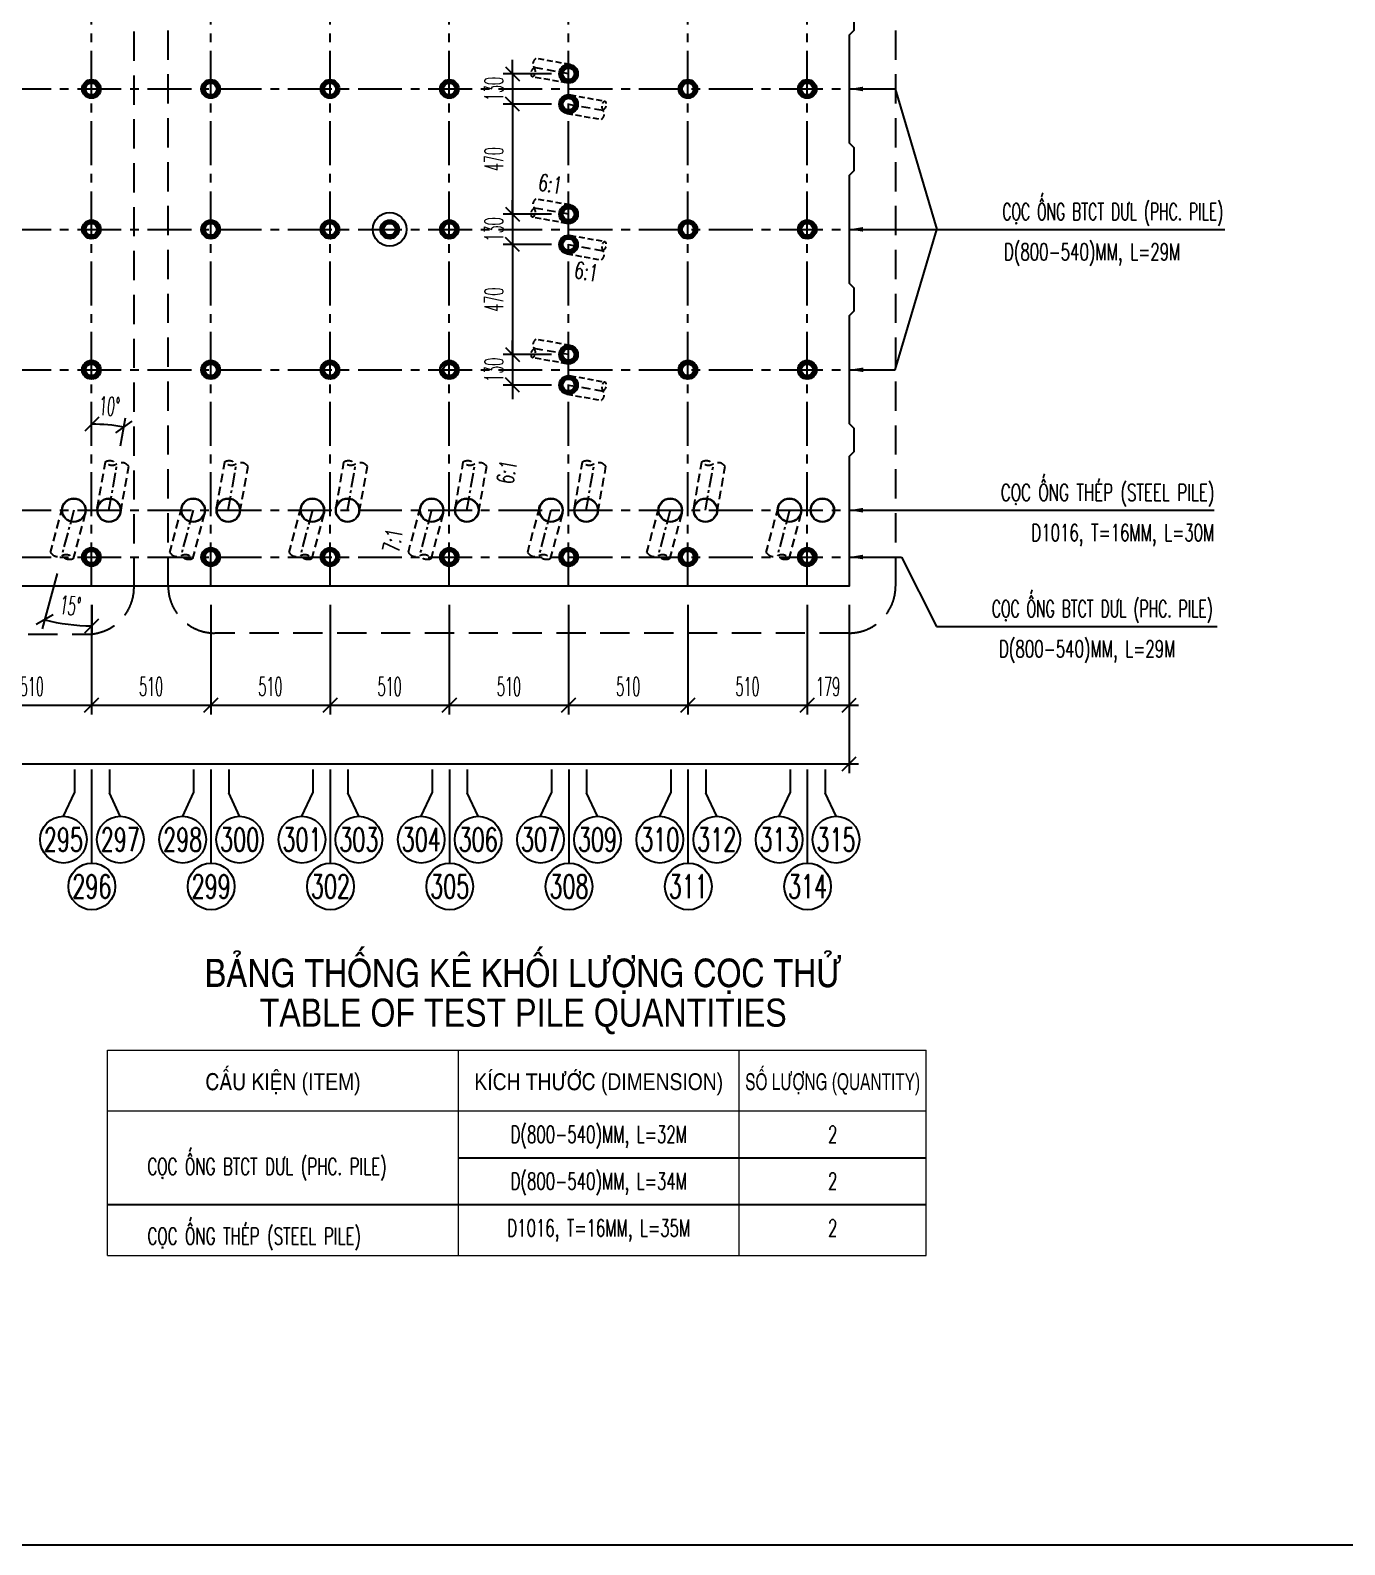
# Model space of a CAD drawing. Extents: x -687 to 941179, y -259 to 135874.
# Drawn here: x 882645 to 888265, y 108166 to 114637 of the extents above; entities that cross this region are included whole.
import ezdxf
from ezdxf.enums import TextEntityAlignment as Align

# ---------------------------------------------------------------- set-up
doc = ezdxf.new("R2010")
doc.units = 0
doc.header["$MEASUREMENT"] = 0
doc.header["$PDMODE"] = 3
doc.linetypes.add('CENTER', pattern=[2, 1.25, -0.25, 0.25, -0.25])
doc.linetypes.add('HIDDEN', pattern=[0.375, 0.25, -0.125])
doc.layers.get('0').update_dxf_attribs({"color": 6, "linetype": 'CONTINUOUS'})
doc.layers.get('DEFPOINTS').update_dxf_attribs({"linetype": 'CONTINUOUS'})
for name, color, linetype in [('Coc', 6, 'CONTINUOUS'), ('Hatch', 8, 'CONTINUOUS'), ('Hidden', 4, 'HIDDEN'), ('Khung', 1, 'CONTINUOUS'), ('Kich thuoc', 2, 'CONTINUOUS'), ('Net tim', 6, 'CONTINUOUS'), ('Net vang', 2, 'CONTINUOUS'), ('STT', 4, 'CONTINUOUS'), ('Text', 4, 'CONTINUOUS'), ('Tim', 8, 'CENTER'), ('vien', 3, 'CONTINUOUS')]:
    doc.layers.add(name, color=color, linetype=linetype)
doc.styles.add('Kichthuoc', font='romans.shx', dxfattribs={"width": 0.5})
doc.styles.get("Standard").update_dxf_attribs({"font": 'vnsimpleh.shx', "width": 0.65})
doc.styles.add('Ten', font='Vharialn.ttf')
doc.styles.add('thuong', font='vnsimple.shx', dxfattribs={"width": 0.7})
doc.dimstyles.new('Dim 400', dxfattribs={"dimscale": 400, "dimtxt": 0.2, "dimasz": 0.15, "dimexe": 0.1, "dimexo": 0.2, "dimgap": 0.1, "dimtad": 1, "dimdec": 0, "dimlfac": -1, "dimzin": 0, "dimdsep": 46, "dimtxsty": 'Kichthuoc', "dimblk": 'OBLIQUE', "dimcen": 0.1, "dimdle": 0.1, "dimclrd": 2, "dimclre": 2, "dimclrt": 4, "dimadec": 0, "dimazin": 0, "dimtfac": 1, "dimtdec": 0, "dimtix": 1, "dimtmove": 2, "dimatfit": 3, "dimfxl": 1, "dimtolj": 1, "dimtzin": 0, "dimarcsym": 0})
doc.dimstyles.new('Le 400', dxfattribs={"dimscale": 400, "dimtxt": 0.2, "dimasz": 0.15, "dimexe": 0.1, "dimexo": 0.2, "dimgap": 0.1, "dimtad": 1, "dimdec": 0, "dimzin": 0, "dimdsep": 46, "dimtxsty": 'Kichthuoc', "dimblk": 'ARCHTICK', "dimcen": 0, "dimdle": 0.1, "dimclrd": 4, "dimclre": 4, "dimclrt": 256, "dimadec": 0, "dimazin": 0, "dimtfac": 1, "dimtdec": 0, "dimtix": 1, "dimtmove": 2, "dimatfit": 3, "dimfxl": 1, "dimtolj": 1, "dimtzin": 0, "dimarcsym": 0})

# ---------------------------------------------------------------- blocks, each defined once
blk = doc.blocks.new('_Oblique')
at = {"color": 0, "linetype": 'ByBlock', "lineweight": -2}
blk.add_line((-0.5, -0.5), (0.5, 0.5), dxfattribs=at)
blk = doc.blocks.new('*D98')
at = {"layer": 'DEFPOINTS', "color": 0}
for p in [(878647.7, 112261.1), (886145.7, 112261.1), (886145.7, 111502.7)]:
    blk.add_point(p, dxfattribs=at)
at = {"layer": 'Kich thuoc', "color": 2, "lineweight": -2}
for p, q in [((878647.7, 112181.1), (878647.7, 111462.7)), ((886145.7, 112181.1), (886145.7, 111462.7)), ((878607.7, 111502.7), (886185.7, 111502.7))]:
    blk.add_line(p, q, dxfattribs=at)
at = {"layer": 'Kich thuoc', "color": 2, "lineweight": -2, "xscale": 60, "yscale": 60, "zscale": 60, "rotation": 180}
blk.add_blockref('_Oblique', (878647.7, 111502.7), dxfattribs=at)
at = {"layer": 'Kich thuoc', "color": 2, "lineweight": -2, "xscale": 60, "yscale": 60, "zscale": 60}
blk.add_blockref('_Oblique', (886145.7, 111502.7), dxfattribs=at)
at = {"layer": 'Kich thuoc', "color": 4, "insert": (882396.7, 111582.7), "char_height": 80, "attachment_point": 5, "style": 'Kichthuoc'}
blk.add_mtext('\\A1;7498', dxfattribs=at)
blk = doc.blocks.new('*D97')
at = {"layer": 'DEFPOINTS', "color": 0}
for p in [(883926.7, 112261.1), (884436.7, 112261.1), (884436.7, 111752.7)]:
    blk.add_point(p, dxfattribs=at)
at = {"layer": 'Kich thuoc', "color": 2, "lineweight": -2}
for p, q in [((883926.7, 112181.1), (883926.7, 111712.7)), ((884436.7, 112181.1), (884436.7, 111712.7)), ((883886.7, 111752.7), (884476.7, 111752.7))]:
    blk.add_line(p, q, dxfattribs=at)
at = {"layer": 'Kich thuoc', "color": 2, "lineweight": -2, "xscale": 60, "yscale": 60, "zscale": 60, "rotation": 180}
blk.add_blockref('_Oblique', (883926.7, 111752.7), dxfattribs=at)
at = {"layer": 'Kich thuoc', "color": 2, "lineweight": -2, "xscale": 60, "yscale": 60, "zscale": 60}
blk.add_blockref('_Oblique', (884436.7, 111752.7), dxfattribs=at)
at = {"layer": 'Kich thuoc', "color": 4, "insert": (884181.7, 111832.7), "char_height": 80, "attachment_point": 5, "style": 'Kichthuoc'}
blk.add_mtext('\\A1;510', dxfattribs=at)
blk = doc.blocks.new('*D96')
at = {"layer": 'DEFPOINTS', "color": 0}
for p in [(884436.7, 112261.1), (884946.7, 112261.1), (884946.7, 111752.7)]:
    blk.add_point(p, dxfattribs=at)
at = {"layer": 'Kich thuoc', "color": 2, "lineweight": -2}
for p, q in [((884436.7, 112181.1), (884436.7, 111712.7)), ((884946.7, 112181.1), (884946.7, 111712.7)), ((884396.7, 111752.7), (884986.7, 111752.7))]:
    blk.add_line(p, q, dxfattribs=at)
at = {"layer": 'Kich thuoc', "color": 2, "lineweight": -2, "xscale": 60, "yscale": 60, "zscale": 60, "rotation": 180}
blk.add_blockref('_Oblique', (884436.7, 111752.7), dxfattribs=at)
at = {"layer": 'Kich thuoc', "color": 2, "lineweight": -2, "xscale": 60, "yscale": 60, "zscale": 60}
blk.add_blockref('_Oblique', (884946.7, 111752.7), dxfattribs=at)
at = {"layer": 'Kich thuoc', "color": 4, "insert": (884691.7, 111832.7), "char_height": 80, "attachment_point": 5, "style": 'Kichthuoc'}
blk.add_mtext('\\A1;510', dxfattribs=at)
blk = doc.blocks.new('*D95')
at = {"layer": 'DEFPOINTS', "color": 0}
for p in [(884946.7, 112261.1), (885456.7, 112261.1), (885456.7, 111752.7)]:
    blk.add_point(p, dxfattribs=at)
at = {"layer": 'Kich thuoc', "color": 2, "lineweight": -2}
for p, q in [((884946.7, 112181.1), (884946.7, 111712.7)), ((885456.7, 112181.1), (885456.7, 111712.7)), ((884906.7, 111752.7), (885496.7, 111752.7))]:
    blk.add_line(p, q, dxfattribs=at)
at = {"layer": 'Kich thuoc', "color": 2, "lineweight": -2, "xscale": 60, "yscale": 60, "zscale": 60, "rotation": 180}
blk.add_blockref('_Oblique', (884946.7, 111752.7), dxfattribs=at)
at = {"layer": 'Kich thuoc', "color": 2, "lineweight": -2, "xscale": 60, "yscale": 60, "zscale": 60}
blk.add_blockref('_Oblique', (885456.7, 111752.7), dxfattribs=at)
at = {"layer": 'Kich thuoc', "color": 4, "insert": (885201.7, 111832.7), "char_height": 80, "attachment_point": 5, "style": 'Kichthuoc'}
blk.add_mtext('\\A1;510', dxfattribs=at)
blk = doc.blocks.new('*D94')
at = {"layer": 'DEFPOINTS', "color": 0}
for p in [(885456.7, 112261.1), (885966.7, 112261.1), (885966.7, 111752.7)]:
    blk.add_point(p, dxfattribs=at)
at = {"layer": 'Kich thuoc', "color": 2, "lineweight": -2}
for p, q in [((885456.7, 112181.1), (885456.7, 111712.7)), ((885966.7, 112181.1), (885966.7, 111712.7)), ((885416.7, 111752.7), (886006.7, 111752.7))]:
    blk.add_line(p, q, dxfattribs=at)
at = {"layer": 'Kich thuoc', "color": 2, "lineweight": -2, "xscale": 60, "yscale": 60, "zscale": 60, "rotation": 180}
blk.add_blockref('_Oblique', (885456.7, 111752.7), dxfattribs=at)
at = {"layer": 'Kich thuoc', "color": 2, "lineweight": -2, "xscale": 60, "yscale": 60, "zscale": 60}
blk.add_blockref('_Oblique', (885966.7, 111752.7), dxfattribs=at)
at = {"layer": 'Kich thuoc', "color": 4, "insert": (885711.7, 111832.7), "char_height": 80, "attachment_point": 5, "style": 'Kichthuoc'}
blk.add_mtext('\\A1;510', dxfattribs=at)
blk = doc.blocks.new('*D93')
at = {"layer": 'DEFPOINTS', "color": 0}
for p in [(885966.7, 112261.1), (886145.7, 112261.1), (886145.7, 111752.7)]:
    blk.add_point(p, dxfattribs=at)
at = {"layer": 'Kich thuoc', "color": 2, "lineweight": -2}
for p, q in [((885966.7, 112181.1), (885966.7, 111712.7)), ((886145.7, 112181.1), (886145.7, 111712.7)), ((885926.7, 111752.7), (886185.7, 111752.7))]:
    blk.add_line(p, q, dxfattribs=at)
at = {"layer": 'Kich thuoc', "color": 2, "lineweight": -2, "xscale": 60, "yscale": 60, "zscale": 60, "rotation": 180}
blk.add_blockref('_Oblique', (885966.7, 111752.7), dxfattribs=at)
at = {"layer": 'Kich thuoc', "color": 2, "lineweight": -2, "xscale": 60, "yscale": 60, "zscale": 60}
blk.add_blockref('_Oblique', (886145.7, 111752.7), dxfattribs=at)
at = {"layer": 'Kich thuoc', "color": 4, "insert": (886056.2, 111832.7), "char_height": 80, "attachment_point": 5, "style": 'Kichthuoc'}
blk.add_mtext('\\A1;179', dxfattribs=at)
blk = doc.blocks.new('*D92')
at = {"layer": 'DEFPOINTS', "color": 0}
for p in [(883416.7, 112261.1), (883926.7, 112261.1), (883926.7, 111752.7)]:
    blk.add_point(p, dxfattribs=at)
at = {"layer": 'Kich thuoc', "color": 2, "lineweight": -2}
for p, q in [((883416.7, 112181.1), (883416.7, 111712.7)), ((883926.7, 112181.1), (883926.7, 111712.7)), ((883376.7, 111752.7), (883966.7, 111752.7))]:
    blk.add_line(p, q, dxfattribs=at)
at = {"layer": 'Kich thuoc', "color": 2, "lineweight": -2, "xscale": 60, "yscale": 60, "zscale": 60, "rotation": 180}
blk.add_blockref('_Oblique', (883416.7, 111752.7), dxfattribs=at)
at = {"layer": 'Kich thuoc', "color": 2, "lineweight": -2, "xscale": 60, "yscale": 60, "zscale": 60}
blk.add_blockref('_Oblique', (883926.7, 111752.7), dxfattribs=at)
at = {"layer": 'Kich thuoc', "color": 4, "insert": (883671.7, 111832.7), "char_height": 80, "attachment_point": 5, "style": 'Kichthuoc'}
blk.add_mtext('\\A1;510', dxfattribs=at)
blk = doc.blocks.new('*D91')
at = {"layer": 'DEFPOINTS', "color": 0}
for p in [(882906.7, 112261.1), (883416.7, 112261.1), (883416.7, 111752.7)]:
    blk.add_point(p, dxfattribs=at)
at = {"layer": 'Kich thuoc', "color": 2, "lineweight": -2}
for p, q in [((882906.7, 112181.1), (882906.7, 111712.7)), ((883416.7, 112181.1), (883416.7, 111712.7)), ((882866.7, 111752.7), (883456.7, 111752.7))]:
    blk.add_line(p, q, dxfattribs=at)
at = {"layer": 'Kich thuoc', "color": 2, "lineweight": -2, "xscale": 60, "yscale": 60, "zscale": 60, "rotation": 180}
blk.add_blockref('_Oblique', (882906.7, 111752.7), dxfattribs=at)
at = {"layer": 'Kich thuoc', "color": 2, "lineweight": -2, "xscale": 60, "yscale": 60, "zscale": 60}
blk.add_blockref('_Oblique', (883416.7, 111752.7), dxfattribs=at)
at = {"layer": 'Kich thuoc', "color": 4, "insert": (883161.7, 111832.7), "char_height": 80, "attachment_point": 5, "style": 'Kichthuoc'}
blk.add_mtext('\\A1;510', dxfattribs=at)
blk = doc.blocks.new('*D90')
at = {"layer": 'DEFPOINTS', "color": 0}
for p in [(882396.7, 112261.1), (882906.7, 112261.1), (882906.7, 111752.7)]:
    blk.add_point(p, dxfattribs=at)
at = {"layer": 'Kich thuoc', "color": 2, "lineweight": -2}
for p, q in [((882396.7, 112181.1), (882396.7, 111712.7)), ((882906.7, 112181.1), (882906.7, 111712.7)), ((882356.7, 111752.7), (882946.7, 111752.7))]:
    blk.add_line(p, q, dxfattribs=at)
at = {"layer": 'Kich thuoc', "color": 2, "lineweight": -2, "xscale": 60, "yscale": 60, "zscale": 60, "rotation": 180}
blk.add_blockref('_Oblique', (882396.7, 111752.7), dxfattribs=at)
at = {"layer": 'Kich thuoc', "color": 2, "lineweight": -2, "xscale": 60, "yscale": 60, "zscale": 60}
blk.add_blockref('_Oblique', (882906.7, 111752.7), dxfattribs=at)
at = {"layer": 'Kich thuoc', "color": 4, "insert": (882651.7, 111832.7), "char_height": 80, "attachment_point": 5, "style": 'Kichthuoc'}
blk.add_mtext('\\A1;510', dxfattribs=at)
blk = doc.blocks.new('Coc ong D800')
at = {"layer": 'Hatch'}
h = blk.add_hatch(dxfattribs=at)
h.set_pattern_fill('ANSI31', color=256, scale=50, style=0)
h.set_pattern_definition([(45, (-821332.725, -122845.077), (-4.419417382, 4.419417382), [])])
h.paths.add_polyline_path([(-40, 0, 1), (40, 0, 1)])
h.paths.add_polyline_path([(25, 0, -1), (-25, 0, -1)], flags=16)
at = {"layer": 'Coc'}
blk.add_circle((0, 0), 40, dxfattribs=at)
at = {"layer": 'Net vang'}
blk.add_circle((0, 0), 25, dxfattribs=at)
blk = doc.blocks.new('_ArchTick')
at = {"color": 0, "linetype": 'ByBlock', "const_width": 0.15}
blk.add_lwpolyline([(-0.5, -0.5), (0.5, 0.5)], dxfattribs=at)
blk = doc.blocks.new('Coc thep D1000 xien')
at = {"layer": 'Coc', "color": 181, "linetype": 'HIDDEN', "ltscale": 150}
for p, q in [((-50, 8.8), (-84.8, -188.1)), ((50, -8.8), (15.3, -205.8))]:
    blk.add_line(p, q, dxfattribs=at)
at = {"layer": 'Coc'}
blk.add_circle((0, 0), 50.8, dxfattribs=at)
at = {"layer": 'Coc', "color": 7}
blk.add_circle((0, 0), 49.2, dxfattribs=at)
at = {"layer": 'Coc', "color": 181, "linetype": 'HIDDEN', "ltscale": 150}
blk.add_open_spline([(-84.8, -188.1), (-77.3, -194.7), (-62.4, -207.7), (-33.2, -197.3), (-10.4, -185.6), (29.2, -208.2), (-15.5, -216), (-27.9, -203.4), (-34.2, -197)], degree=3, knots=[0, 0, 0, 0, 27.628937, 55.257873, 82.88681, 109.579338, 136.271866, 163.900803, 163.900803, 163.900803, 163.900803], dxfattribs=at)
at = {"layer": 'Tim', "ltscale": 50}
blk.add_line((0, 0), (-34.7, -197), dxfattribs=at)
blk = doc.blocks.new('*D630')
at = {"layer": 'DEFPOINTS', "color": 0}
for p in [(882907.7, 117261.1), (882999.8, 112948.4), (883017.5, 112783.1), (882982.7, 112586.1), (882907.7, 112261.1)]:
    blk.add_point(p, dxfattribs=at)
at = {"layer": 'Text', "color": 2, "lineweight": -2}
blk.add_line((883031.3, 112861.9), (883052.4, 112981.1), dxfattribs=at)
blk.add_arc((882907.7, 112160.8), 792.9, 80, 90, dxfattribs=at)
at = {"layer": 'Text', "color": 2, "lineweight": -2, "xscale": 60, "yscale": 60, "zscale": 60}
for p, rotation in [((882907.7, 112953.7), 179.9999999999994), ((883045.4, 112941.7), 349.9999999999935)]:
    blk.add_blockref('_Oblique', p, dxfattribs=dict(at, rotation=rotation))
at = {"layer": 'Text', "color": 4, "insert": (882983.8, 113030.4), "char_height": 80, "attachment_point": 5, "rotation": 355, "style": 'Kichthuoc'}
blk.add_mtext('\\A1;10°', dxfattribs=at)
blk = doc.blocks.new('*D631')
at = {"layer": 'DEFPOINTS', "color": 0}
for p in [(882907.7, 117261.1), (882832.2, 112586.1), (882780.5, 112392.9), (882907.7, 112261.1), (882773, 112103.6)]:
    blk.add_point(p, dxfattribs=at)
at = {"layer": 'Text', "color": 2, "lineweight": -2}
for p, q in [((882759.8, 112315.7), (882696.5, 112079.7)), ((882907.7, 112181.1), (882907.7, 112051.8))]:
    blk.add_line(p, q, dxfattribs=at)
blk.add_arc((882907.7, 112867.9), 776, 255, 270, dxfattribs=at)
at = {"layer": 'Text', "color": 2, "lineweight": -2, "xscale": 60, "yscale": 60, "zscale": 60}
for p, rotation in [((882706.9, 112118.3), 165.000000000117), ((882907.7, 112091.8), 359.9999999999999)]:
    blk.add_blockref('_Oblique', p, dxfattribs=dict(at, rotation=rotation))
at = {"layer": 'Text', "color": 4, "insert": (882816.9, 112177.8), "char_height": 80, "attachment_point": 5, "rotation": 352.5, "style": 'Kichthuoc'}
blk.add_mtext('\\A1;15°', dxfattribs=at)
blk = doc.blocks.new('*D721')
at = {"layer": 'DEFPOINTS', "color": 0}
for p in [(884953, 114451.1), (884707.4, 114321.1), (884953, 114321.1)]:
    blk.add_point(p, dxfattribs=at)
at = {"layer": 'Kich thuoc', "color": 2, "lineweight": -2}
for p, q in [((884707.4, 114451.1), (884707.4, 114511.1)), ((884873, 114451.1), (884667.4, 114451.1)), ((884707.4, 114451.1), (884707.4, 114321.1)), ((884873, 114321.1), (884667.4, 114321.1)), ((884707.4, 114321.1), (884707.4, 114261.1))]:
    blk.add_line(p, q, dxfattribs=at)
at = {"layer": 'Kich thuoc', "color": 2, "lineweight": -2, "xscale": 60, "yscale": 60, "zscale": 60}
for p, rotation in [((884707.4, 114451.1), 270), ((884707.4, 114321.1), 90)]:
    blk.add_blockref('_Oblique', p, dxfattribs=dict(at, rotation=rotation))
at = {"layer": 'Kich thuoc', "color": 4, "insert": (884627.4, 114386.1), "char_height": 80, "attachment_point": 5, "rotation": 90, "style": 'Kichthuoc'}
blk.add_mtext('\\A1;130', dxfattribs=at)
blk = doc.blocks.new('*D722')
at = {"layer": 'DEFPOINTS', "color": 0}
for p in [(884953, 114321.1), (884707.4, 113851.1), (884953, 113851.1)]:
    blk.add_point(p, dxfattribs=at)
at = {"layer": 'Kich thuoc', "color": 2, "lineweight": -2}
for p, q in [((884707.4, 114361.1), (884707.4, 113811.1)), ((884873, 114321.1), (884667.4, 114321.1)), ((884873, 113851.1), (884667.4, 113851.1))]:
    blk.add_line(p, q, dxfattribs=at)
at = {"layer": 'Kich thuoc', "color": 2, "lineweight": -2, "xscale": 60, "yscale": 60, "zscale": 60}
for p, rotation in [((884707.4, 114321.1), 90), ((884707.4, 113851.1), 270)]:
    blk.add_blockref('_Oblique', p, dxfattribs=dict(at, rotation=rotation))
at = {"layer": 'Kich thuoc', "color": 4, "insert": (884627.4, 114086.1), "char_height": 80, "attachment_point": 5, "rotation": 90, "style": 'Kichthuoc'}
blk.add_mtext('\\A1;470', dxfattribs=at)
blk = doc.blocks.new('*D723')
at = {"layer": 'DEFPOINTS', "color": 0}
for p in [(884953, 113851.1), (884707.4, 113721.1), (884953, 113721.1)]:
    blk.add_point(p, dxfattribs=at)
at = {"layer": 'Kich thuoc', "color": 2, "lineweight": -2}
for p, q in [((884707.4, 113851.1), (884707.4, 113911.1)), ((884873, 113851.1), (884667.4, 113851.1)), ((884707.4, 113851.1), (884707.4, 113721.1)), ((884873, 113721.1), (884667.4, 113721.1)), ((884707.4, 113721.1), (884707.4, 113661.1))]:
    blk.add_line(p, q, dxfattribs=at)
at = {"layer": 'Kich thuoc', "color": 2, "lineweight": -2, "xscale": 60, "yscale": 60, "zscale": 60}
for p, rotation in [((884707.4, 113851.1), 270), ((884707.4, 113721.1), 90)]:
    blk.add_blockref('_Oblique', p, dxfattribs=dict(at, rotation=rotation))
at = {"layer": 'Kich thuoc', "color": 4, "insert": (884627.4, 113786.1), "char_height": 80, "attachment_point": 5, "rotation": 90, "style": 'Kichthuoc'}
blk.add_mtext('\\A1;130', dxfattribs=at)
blk = doc.blocks.new('*D724')
at = {"layer": 'DEFPOINTS', "color": 0}
for p in [(884953, 113721.1), (884707.4, 113251.1), (884953, 113251.1)]:
    blk.add_point(p, dxfattribs=at)
at = {"layer": 'Kich thuoc', "color": 2, "lineweight": -2}
for p, q in [((884707.4, 113761.1), (884707.4, 113211.1)), ((884873, 113721.1), (884667.4, 113721.1)), ((884873, 113251.1), (884667.4, 113251.1))]:
    blk.add_line(p, q, dxfattribs=at)
at = {"layer": 'Kich thuoc', "color": 2, "lineweight": -2, "xscale": 60, "yscale": 60, "zscale": 60}
for p, rotation in [((884707.4, 113721.1), 90), ((884707.4, 113251.1), 270)]:
    blk.add_blockref('_Oblique', p, dxfattribs=dict(at, rotation=rotation))
at = {"layer": 'Kich thuoc', "color": 4, "insert": (884627.4, 113486.1), "char_height": 80, "attachment_point": 5, "rotation": 90, "style": 'Kichthuoc'}
blk.add_mtext('\\A1;470', dxfattribs=at)
blk = doc.blocks.new('*D725')
at = {"layer": 'DEFPOINTS', "color": 0}
for p in [(884953, 113251.1), (884707.4, 113121.1), (884953, 113121.1)]:
    blk.add_point(p, dxfattribs=at)
at = {"layer": 'Kich thuoc', "color": 2, "lineweight": -2}
for p, q in [((884707.4, 113251.1), (884707.4, 113311.1)), ((884873, 113251.1), (884667.4, 113251.1)), ((884707.4, 113251.1), (884707.4, 113121.1)), ((884873, 113121.1), (884667.4, 113121.1)), ((884707.4, 113121.1), (884707.4, 113061.1))]:
    blk.add_line(p, q, dxfattribs=at)
at = {"layer": 'Kich thuoc', "color": 2, "lineweight": -2, "xscale": 60, "yscale": 60, "zscale": 60}
for p, rotation in [((884707.4, 113251.1), 270), ((884707.4, 113121.1), 90)]:
    blk.add_blockref('_Oblique', p, dxfattribs=dict(at, rotation=rotation))
at = {"layer": 'Kich thuoc', "color": 4, "insert": (884627.4, 113186.1), "char_height": 80, "attachment_point": 5, "rotation": 90, "style": 'Kichthuoc'}
blk.add_mtext('\\A1;130', dxfattribs=at)
blk = doc.blocks.new('Coc ong D800 xien')
at = {"layer": 'Coc', "color": 181, "linetype": 'HIDDEN', "ltscale": 100}
for p, q in [((-40, 0), (-40, -150)), ((40, 0), (40, -150))]:
    blk.add_line(p, q, dxfattribs=at)
blk.add_open_spline([(-40, -150), (-33.3, -154), (-20, -162.1), (1.2, -150), (17.3, -137.9), (51.1, -150), (17.5, -162.1), (6.2, -154.1), (0.4, -150)], degree=3, knots=[0, 0, 0, 0, 21.755068, 43.510137, 65.265205, 86.282944, 107.300682, 129.055751, 129.055751, 129.055751, 129.055751], dxfattribs=at)
at = {"layer": 'Tim', "linetype": 'HIDDEN', "ltscale": 150}
blk.add_line((0, 0), (0, -150), dxfattribs=at)
at = {"layer": 'Coc'}
blk.add_blockref('Coc ong D800', (0, 0), dxfattribs=at)

msp = doc.modelspace()

# ---------------------------------------------------------------- linework, layer by layer
at = {"layer": 'Coc'}
msp.add_circle((886031.7, 112586.1), 50.8, dxfattribs=at)
at = {"layer": 'DEFPOINTS'}
msp.add_lwpolyline([(873979.2, 108165.8), (890779.2, 108165.8), (890779.2, 120045.8), (873979.2, 120045.8)], close=True, dxfattribs=at)
at = {"layer": 'Hidden', "linetype": 'HIDDEN', "ltscale": 500}
for points in [[(878698.7, 112056.4), (882888.7, 112056.4, 0.414214), (883088.7, 112256.4), (883088.7, 117256.4, 0.414214), (882888.7, 117456.4), (878698.7, 117456.4, 0.414214), (878498.7, 117256.4), (878498.7, 112256.4, 0.414214)], [(886144.7, 112061.1), (883434.7, 112061.1, -0.414214), (883234.7, 112261.1), (883234.7, 117261.1, -0.414214), (883434.7, 117461.1), (886144.7, 117461.1, -0.414214), (886344.7, 117261.1), (886344.7, 112261.1, -0.414214)]]:
    msp.add_lwpolyline(points, format="xyb", close=True, dxfattribs=at)
at = {"layer": 'Khung', "lineweight": 0}
for p, q in [((882975.7, 109401.2), (882975.7, 110279.3)), ((882975.7, 110279.3), (886475.7, 110279.3)), ((886475.7, 109401.2), (886475.7, 110279.3)), ((882975.7, 110019), (886475.7, 110019)), ((882975.7, 109401.2), (886475.7, 109401.2)), ((884475.7, 109401.2), (886475.7, 109401.2))]:
    msp.add_line(p, q, dxfattribs=at)
at = {"layer": 'Khung'}
msp.add_lwpolyline([(886165.7, 114736.1), (886165.7, 114636.1), (886145.7, 114616.1), (886145.7, 114156.1), (886155.7, 114146.1), (886165.7, 114136.1), (886165.7, 114036.1), (886155.7, 114026.1), (886145.7, 114016.1), (886145.7, 113556.1), (886165.7, 113536.1), (886165.7, 113436.1), (886145.7, 113416.1), (886145.7, 113356.1), (886145.7, 113356.1), (886145.7, 113356.1), (886145.7, 113256.1), (886145.7, 113216.1), (886145.7, 113216.1), (886145.7, 112956.1), (886165.7, 112936.1), (886165.7, 112836.1), (886145.7, 112816.1), (886145.7, 112261.1), (878647.7, 112261.1)], dxfattribs=at)
at = {"layer": 'Net vang'}
for p in [(886343.2, 114386.1), (886343.2, 113786.1)]:
    msp.add_line(p, (886521.6, 113786.1), dxfattribs=at)
for centre, radius in [((884181.7, 113786.1), 71.9), ((886031.7, 112586.1), 49.2)]:
    msp.add_circle(centre, radius, dxfattribs=at)
at = {"layer": 'STT'}
for p, q in [((882833.5, 111478.6), (882833.5, 111378.6)), ((882908.5, 111078.6), (882908.5, 111478.6)), ((882983.5, 111478.6), (882983.5, 111378.6)), ((883343.5, 111478.6), (883343.5, 111378.6)), ((883418.5, 111078.6), (883418.5, 111478.6)), ((883493.5, 111478.6), (883493.5, 111378.6)), ((883853.5, 111478.6), (883853.5, 111378.6)), ((883928.5, 111078.6), (883928.5, 111478.6)), ((884003.5, 111478.6), (884003.5, 111378.6)), ((884363.5, 111478.6), (884363.5, 111378.6)), ((884438.5, 111078.6), (884438.5, 111478.6)), ((884513.5, 111478.6), (884513.5, 111378.6)), ((884873.5, 111478.6), (884873.5, 111378.6)), ((884948.5, 111078.6), (884948.5, 111478.6)), ((885023.5, 111478.6), (885023.5, 111378.6)), ((885383.5, 111478.6), (885383.5, 111378.6)), ((885458.5, 111078.6), (885458.5, 111478.6)), ((885533.5, 111478.6), (885533.5, 111378.6)), ((885893.5, 111478.6), (885893.5, 111378.6)), ((885968.5, 111078.6), (885968.5, 111478.6)), ((886043.5, 111478.6), (886043.5, 111378.6)), ((882786.8, 111278.6), (882833.5, 111378.6)), ((883030.1, 111278.6), (882983.5, 111378.6)), ((883296.8, 111278.6), (883343.5, 111378.6)), ((883540.1, 111278.6), (883493.5, 111378.6)), ((883806.8, 111278.6), (883853.5, 111378.6)), ((884050.1, 111278.6), (884003.5, 111378.6)), ((884316.8, 111278.6), (884363.5, 111378.6)), ((884560.1, 111278.6), (884513.5, 111378.6)), ((884826.8, 111278.6), (884873.5, 111378.6)), ((885070.1, 111278.6), (885023.5, 111378.6)), ((885336.8, 111278.6), (885383.5, 111378.6)), ((885580.1, 111278.6), (885533.5, 111378.6)), ((885846.8, 111278.6), (885893.5, 111378.6)), ((886090.1, 111278.6), (886043.5, 111378.6))]:
    msp.add_line(p, q, dxfattribs=at)
for centre in [(882786.8, 111178.6), (883030.1, 111178.6), (883296.8, 111178.6), (883540.1, 111178.6), (883806.8, 111178.6), (884050.1, 111178.6), (884316.8, 111178.6), (884560.1, 111178.6), (884826.8, 111178.6), (885070.1, 111178.6), (885336.8, 111178.6), (885580.1, 111178.6), (885846.8, 111178.6), (886090.1, 111178.6), (882908.5, 110978.6), (883418.5, 110978.6), (883928.5, 110978.6), (884438.5, 110978.6), (884948.5, 110978.6), (885458.5, 110978.6), (885968.5, 110978.6)]:
    msp.add_circle(centre, 100, dxfattribs=at)
at = {"layer": 'Tim', "ltscale": 150}
for p, q in [((882906.7, 112261.1), (882906.7, 117261.1)), ((883416.7, 112261.1), (883416.7, 117261.1)), ((883926.7, 112261.1), (883926.7, 117261.1)), ((884436.7, 112261.1), (884436.7, 117261.1)), ((884946.7, 112261.1), (884946.7, 117261.1)), ((885456.7, 112261.1), (885456.7, 117261.1)), ((885966.7, 112261.1), (885966.7, 117261.1)), ((878646.7, 114386.1), (886145.7, 114386.1)), ((878646.7, 113786.1), (886145.7, 113786.1)), ((878646.7, 113186.1), (886145.7, 113186.1)), ((878646.7, 112586.1), (886145.7, 112586.1)), ((878646.7, 112386.1), (886146.7, 112386.1))]:
    msp.add_line(p, q, dxfattribs=at)
at = {"layer": 'vien', "lineweight": 0}
for p, q in [((884475.7, 109401.2), (884475.7, 110279.3)), ((885675.7, 109401.2), (885675.7, 110279.3))]:
    msp.add_line(p, q, dxfattribs=at)
at = {"layer": 'vien', "color": 2}
for p, q in [((884475.7, 109819), (886475.7, 109819)), ((882975.7, 109619), (886475.7, 109619)), ((884475.7, 109619), (886475.7, 109619))]:
    msp.add_line(p, q, dxfattribs=at)

# ---------------------------------------------------------------- block references
at = {"layer": 'Coc'}
for name, p, rotation in [('Coc ong D800 xien', (884946.7, 114451.1), 260.000000001212), ('Coc ong D800 xien', (884946.7, 114321.1), 80.00000000121199), ('Coc ong D800 xien', (884946.7, 113851.1), 260.000000001212), ('Coc ong D800 xien', (884946.7, 113721.1), 80.00000000121199), ('Coc ong D800 xien', (884946.7, 113251.1), 260.000000001212), ('Coc ong D800 xien', (884946.7, 113121.1), 80.00000000121199), ('Coc thep D1000 xien', (882981.7, 112586.1), 180), ('Coc thep D1000 xien', (883491.7, 112586.1), 180), ('Coc thep D1000 xien', (884001.7, 112586.1), 180), ('Coc thep D1000 xien', (884511.7, 112586.1), 180), ('Coc thep D1000 xien', (885021.7, 112586.1), 180), ('Coc thep D1000 xien', (885531.7, 112586.1), 180), ('Coc thep D1000 xien', (882831.2, 112586.1), 355.0000000001272), ('Coc thep D1000 xien', (883341.2, 112586.1), 355.0000000001272), ('Coc thep D1000 xien', (883851.2, 112586.1), 355.0000000001277), ('Coc thep D1000 xien', (884361.2, 112586.1), 355.0000000001277), ('Coc thep D1000 xien', (884871.2, 112586.1), 355.0000000001277), ('Coc thep D1000 xien', (885381.2, 112586.1), 355.0000000001277), ('Coc thep D1000 xien', (885891.2, 112586.1), 355.0000000001276)]:
    msp.add_blockref(name, p, dxfattribs=dict(at, rotation=rotation))
for p in [(882906.7, 114386.1), (883416.7, 114386.1), (883926.7, 114386.1), (884436.7, 114386.1), (885456.7, 114386.1), (885966.7, 114386.1), (882906.7, 113786.1), (883416.7, 113786.1), (883926.7, 113786.1), (884181.7, 113786.1), (884436.7, 113786.1), (885456.7, 113786.1), (885966.7, 113786.1), (882906.7, 113186.1), (883416.7, 113186.1), (883926.7, 113186.1), (884436.7, 113186.1), (885456.7, 113186.1), (885966.7, 113186.1), (882906.7, 112386.1), (883416.7, 112386.1), (883926.7, 112386.1), (884436.7, 112386.1), (884946.7, 112386.1), (885456.7, 112386.1), (885966.7, 112386.1)]:
    msp.add_blockref('Coc ong D800', p, dxfattribs=at)

# ---------------------------------------------------------------- texts
at = {"layer": 'Net tim', "style": 'thuong', "width": 0.65}
for s, p in [('297', (883030.1, 111178.6)), ('300', (883540.1, 111178.6)), ('303', (884050.1, 111178.6)), ('306', (884560.1, 111178.6)), ('309', (885070.1, 111178.6)), ('312', (885580.1, 111178.6)), ('315', (886090.1, 111178.6))]:
    msp.add_text(s, height=100, dxfattribs=at).set_placement(p, align=Align.MIDDLE)
at = {"layer": 'Net vang', "style": 'thuong', "width": 0.65}
for s, p in [('295', (882786.8, 111178.6)), ('298', (883296.8, 111178.6)), ('301', (883806.8, 111178.6)), ('304', (884316.8, 111178.6)), ('307', (884826.8, 111178.6)), ('310', (885336.8, 111178.6)), ('313', (885846.8, 111178.6))]:
    msp.add_text(s, height=100, dxfattribs=at).set_placement(p, align=Align.MIDDLE)
at = {"layer": 'STT', "style": 'thuong', "width": 0.65}
for s, p in [('296', (882908.5, 110978.6)), ('299', (883418.5, 110978.6)), ('302', (883928.5, 110978.6)), ('305', (884438.5, 110978.6)), ('308', (884948.5, 110978.6)), ('311', (885458.5, 110978.6)), ('314', (885968.5, 110978.6))]:
    msp.add_text(s, height=100, dxfattribs=at).set_placement(p, align=Align.MIDDLE)
at = {"layer": 'Text', "width": 0.65}
for s, rotation, p in [('6:1', 350, (884862.7, 113945.1)), ('6:1', 350, (885016.8, 113570.5)), ('6:1', 80, (884717.7, 112743)), ('7:1', 80, (884230.1, 112450.6))]:
    msp.add_text(s, height=72, rotation=rotation, dxfattribs=at).set_placement(p, align=Align.CENTER)
at = {"layer": 'Text'}
for s, width, p in [('cäc èng btct d\xadl (phc. pile)', 0.6, (887745.6, 113825.6)), ('d(800-540)mm, l=29m', 0.65, (887562.2, 113654.1)), ('cäc èng thÐp (steel pile)', 0.65, (887707.6, 112625.6)), ('d1016, t=16mm, l=30m', 0.65, (887707.6, 112454.1)), ('cäc èng btct d\xadl (phc. pile)', 0.6, (887700.8, 112129.1)), ('d(800-540)mm, l=29m', 0.65, (887541.1, 111957.6))]:
    msp.add_text(s, height=72, dxfattribs=dict(at, width=width)).set_placement(p, align=Align.RIGHT)
at = {"layer": 'Text', "style": 'Ten'}
for s, p in [('b¶ng thèng kª khèi l\xadîng cäc thö', (884752.5, 110549.1)), ('table of test pile quantities', (884752.5, 110379.3))]:
    msp.add_text(s, height=120, dxfattribs=at).set_placement(p, align=Align.CENTER)
at = {"layer": 'Text', "lineweight": 0, "style": 'Ten'}
for s, p in [('CÊu kiÖn (item)', (883725.7, 110108.3)), ('KÝch th\xadíc (dimension)', (885075.7, 110108.3))]:
    msp.add_text(s, height=72, dxfattribs=at).set_placement(p, align=Align.CENTER)
at = {"layer": 'Text', "lineweight": 0, "style": 'Ten', "width": 0.8}
msp.add_text('Sè l\xadîng (quantity)', height=72, dxfattribs=at).set_placement((886075.7, 110108.3), align=Align.CENTER)
at = {"layer": 'Text', "lineweight": 0, "width": 0.65}
for s, p in [('d(800-540)mm, l=32m', (885075.7, 109883)), ('2', (886075.7, 109883)), ('d(800-540)mm, l=34m', (885075.7, 109683)), ('2', (886075.7, 109683)), ('d1016, t=16mm, l=35m', (885075.7, 109483)), ('2', (886075.7, 109483))]:
    msp.add_text(s, height=72, dxfattribs=at).set_placement(p, align=Align.CENTER)
for s, p in [('cäc èng btct d\xadl (phc. pile) ', (883145.9, 109746)), ('cäc èng thÐp (steel pile)', (883146.3, 109448.4))]:
    msp.add_text(s, height=72, dxfattribs=at).set_placement(p)

# ---------------------------------------------------------------- dimensions: what is measured, and where the dimension line sits
at = {"layer": 'Kich thuoc'}
for base, p1, p2, picture, middle in [((884707.4, 114321.1), (884953, 114451.1), (884953, 114321.1), '*D721', (884627.4, 114386.1)), ((884707.4, 113851.1), (884953, 114321.1), (884953, 113851.1), '*D722', (884627.4, 114086.1)), ((884707.4, 113721.1), (884953, 113851.1), (884953, 113721.1), '*D723', (884627.4, 113786.1)), ((884707.4, 113251.1), (884953, 113721.1), (884953, 113251.1), '*D724', (884627.4, 113486.1)), ((884707.4, 113121.1), (884953, 113251.1), (884953, 113121.1), '*D725', (884627.4, 113186.1))]:
    dim = msp.add_linear_dim(base=base, p1=p1, p2=p2, angle=90, dimstyle='Dim 400', dxfattribs=at)
    dim.commit()
    dim.dimension.update_dxf_attribs({"geometry": picture, "text_midpoint": middle})
for base, p1, p2, picture, middle in [((886145.7, 111502.7), (878647.7, 112261.1), (886145.7, 112261.1), '*D98', (882396.7, 111582.7)), ((882906.7, 111752.7), (882396.7, 112261.1), (882906.7, 112261.1), '*D90', (882651.7, 111832.7)), ((883416.7, 111752.7), (882906.7, 112261.1), (883416.7, 112261.1), '*D91', (883161.7, 111832.7)), ((883926.7, 111752.7), (883416.7, 112261.1), (883926.7, 112261.1), '*D92', (883671.7, 111832.7)), ((884436.7, 111752.7), (883926.7, 112261.1), (884436.7, 112261.1), '*D97', (884181.7, 111832.7)), ((884946.7, 111752.7), (884436.7, 112261.1), (884946.7, 112261.1), '*D96', (884691.7, 111832.7)), ((885456.7, 111752.7), (884946.7, 112261.1), (885456.7, 112261.1), '*D95', (885201.7, 111832.7)), ((885966.7, 111752.7), (885456.7, 112261.1), (885966.7, 112261.1), '*D94', (885711.7, 111832.7)), ((886145.7, 111752.7), (885966.7, 112261.1), (886145.7, 112261.1), '*D93', (886056.2, 111832.7))]:
    dim = msp.add_linear_dim(base=base, p1=p1, p2=p2, dimstyle='Dim 400', dxfattribs=at)
    dim.commit()
    dim.dimension.update_dxf_attribs({"geometry": picture, "text_midpoint": middle})
at = {"layer": 'Text'}
for base, line1, line2, picture, middle in [((882773, 112103.6), ((882832.2, 112586.1), (882780.5, 112392.9)), ((882907.7, 112261.1), (882907.7, 117261.1)), '*D631', (882816.9, 112177.8)), ((882999.8, 112948.4), ((882907.7, 112261.1), (882907.7, 117261.1)), ((882982.7, 112586.1), (883017.5, 112783.1)), '*D630', (882983.8, 113030.4))]:
    dim = msp.add_angular_dim_2l(base=base, line1=line1, line2=line2, dimstyle='Dim 400', dxfattribs=at)
    dim.commit()
    dim.dimension.update_dxf_attribs({"geometry": picture, "text_midpoint": middle})

# ---------------------------------------------------------------- leaders
at = {"layer": 'Kich thuoc'}
for points, dimstyle, override in [([(886145.7, 114386.1), (886342.2, 114386.1)], 'Le 400', {"dimtad": 0, "dimclrd": 256}), ([(886145.7, 113786.1), (886342.2, 113786.1)], 'Le 400', {"dimtad": 0, "dimclrd": 256}), ([(886146.7, 113186.1), (886342.2, 113186.1), (886520.6, 113786.1), (887752.7, 113786.1)], 'Dim 400', {"dimgap": 0.1, "dimtad": 0}), ([(886144.7, 112586.1), (887706.6, 112586.1)], 'Le 400', {"dimtad": 0, "dimclrd": 256}), ([(886145.7, 112386.1), (886370, 112386.1), (886519.7, 112089.6), (887719.7, 112089.6)], 'Dim 400', {"dimgap": 0.1, "dimtad": 0})]:
    msp.add_leader(points, dimstyle=dimstyle, override=override, dxfattribs=at)

doc.saveas('drawing.dxf')
